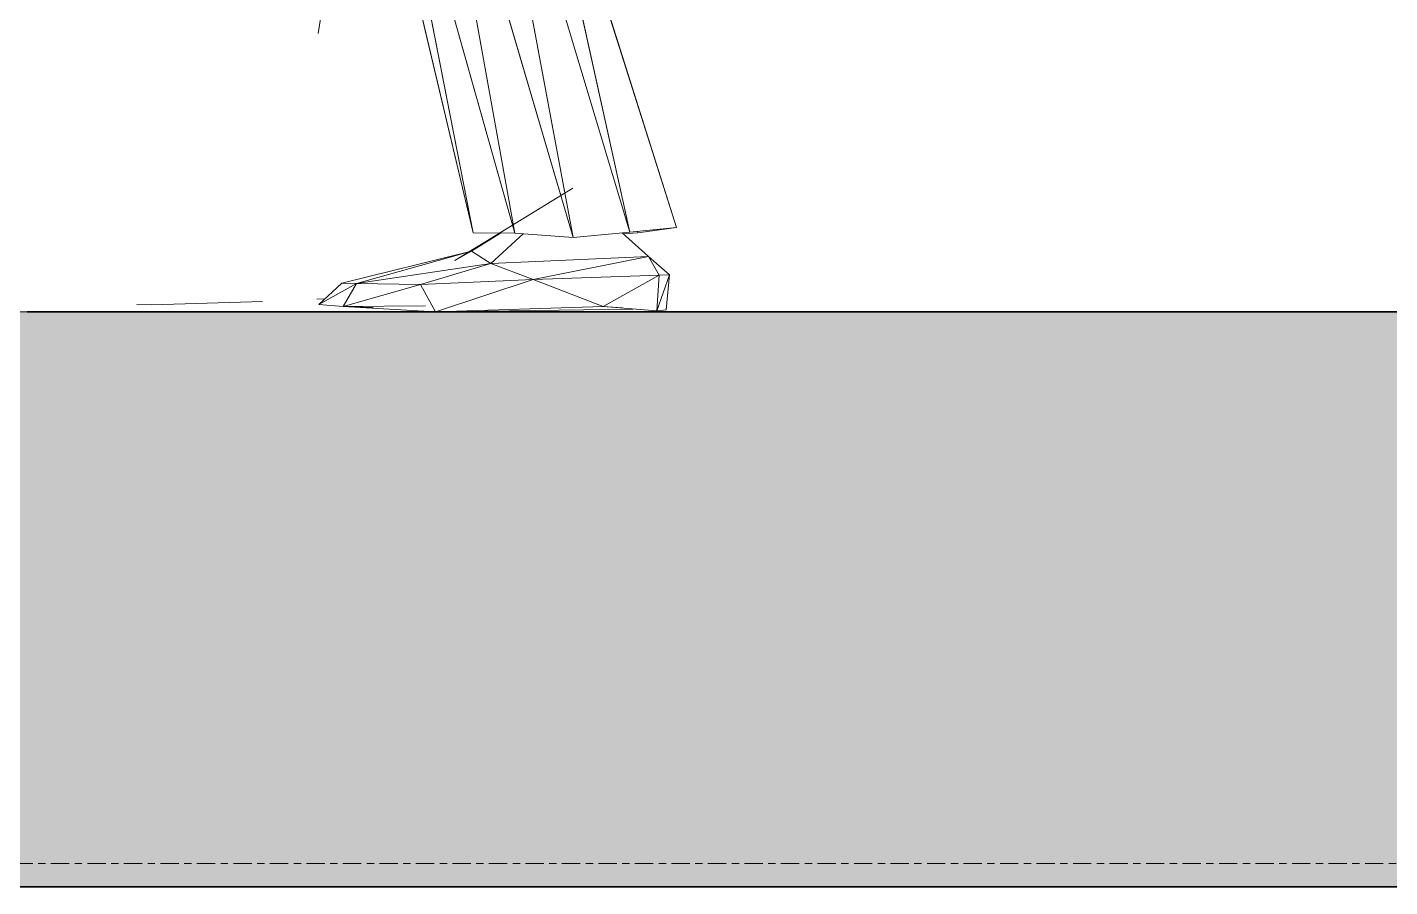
# Model space of a CAD drawing. Header units: centimetres. Extents: x 710 to 12582, y -437 to 1921.
# Drawn here: x 3290.3 to 3408.8, y 44 to 118.8 of the extents above; entities that cross this region are included whole.
import ezdxf

# ---------------------------------------------------------------- set-up
doc = ezdxf.new("R2010")
doc.units = ezdxf.units.CM
doc.linetypes.add('Centre', pattern=[3.175, 0.635, -0.475, 1.59, -0.475])
for name, color, linetype, lineweight in [('A-FLOR', 7, 'Continuous', 9), ('A-FLOR-LEVL', 7, 'Continuous', 9), ('A-FLOR-PATT', 7, 'Continuous', 35), ('A-GENM', 7, 'Continuous', 9)]:
    doc.layers.add(name, color=color, linetype=linetype, lineweight=lineweight)

# ---------------------------------------------------------------- blocks, each defined once
blk = doc.blocks.new('PQ_RVR_EST-01_ZZ_ZZ_MO_T_A_rvt-1-Sección 4')
at = {"layer": 'A-FLOR-PATT', "lineweight": 9, "true_color": 0x9a9a9a}
blk.add_hatch(color=253, dxfattribs=at).paths.add_polyline_path([(6813.97, 44), (6815.08, 44), (6815.08, 94), (3797.22, 94), (3797.22, 93.83), (3792.18, 93.83), (3792.18, 94), (3778.93, 94), (3778.93, 93.83), (3773.89, 93.83), (3773.89, 94), (3758.58, 94), (3758.58, 93.83), (3753.54, 93.83), (3753.54, 94), (3740.29, 94), (3740.29, 93.83), (3735.25, 93.83), (3735.25, 94), (1308.34, 94), (1308.34, 44), (6713.97, 44)])
at = {"layer": 'A-FLOR', "lineweight": 35}
for p, q in [((3506.53, 94), (3290.32, 94)), ((1308.34, 44), (6713.97, 44))]:
    blk.add_line(p, q, dxfattribs=at)
blk = doc.blocks.new('EQ-01-019 - EQ-01-019_dwg-1501469-Sección 4')
at = {"layer": 'A-GENM', "color": 1, "true_color": 0xff0000}
for p, q in [((3329.5, 144.93), (3337.8, 100.48)), ((3329.5, 144.93), (3342.74, 100.94)), ((3332.93, 145.22), (3346.79, 101.33)), ((3332.93, 145.22), (3342.74, 100.94)), ((3346.79, 101.33), (3332.93, 145.22)), ((3324.91, 144.34), (3337.8, 100.48)), ((3324.91, 144.34), (3332.74, 100.84)), ((3324.91, 144.34), (3337.8, 100.48)), ((3319.3, 142.31), (3329.1, 100.89)), ((3320.89, 142.81), (3329.1, 100.89)), ((3320.89, 142.81), (3332.74, 100.84)), ((3319.34, 142.15), (3315.63, 118.21)), ((3319.34, 142.15), (3315.63, 118.21)), ((3315.63, 118.21), (3319.34, 142.15)), ((3329.1, 100.89), (3332.74, 100.84)), ((3329.1, 100.89), (3332.74, 100.84)), ((3337.8, 100.48), (3332.74, 100.84)), ((3337.8, 100.48), (3342.74, 100.94)), ((3342.15, 100.8), (3343.44, 100.88)), ((3342.74, 100.94), (3346.79, 101.33)), ((3343.39, 101), (3343.44, 100.88)), ((3343.41, 101), (3343.44, 100.88)), ((3346.79, 101.33), (3343.44, 100.88))]:
    blk.add_line(p, q, dxfattribs=at)
at = {"layer": 'A-GENM', "color": 251, "true_color": 0x666666}
for p, q in [((3327.5, 98.48), (3337.77, 104.76)), ((3328.72, 99.23), (3331.38, 100.86)), ((3328.72, 99.23), (3331.38, 100.86)), ((3328.95, 99.29), (3331.47, 100.85)), ((3331.47, 100.85), (3328.95, 99.29)), ((3331.47, 100.85), (3328.95, 99.29)), ((3330.64, 98.22), (3333.44, 100.79)), ((3330.64, 98.22), (3333.44, 100.79)), ((3333.44, 100.79), (3330.64, 98.22)), ((3344.35, 98.82), (3342.07, 100.88)), ((3344.35, 98.82), (3342.07, 100.88)), ((3342.07, 100.88), (3344.35, 98.82)), ((3328.95, 99.29), (3317.69, 96.5)), ((3318.97, 96.46), (3328.95, 99.29)), ((3328.95, 99.29), (3318.97, 96.46)), ((3328.95, 99.29), (3327.5, 98.48)), ((3330.64, 98.22), (3328.95, 99.29)), ((3330.64, 98.22), (3344.35, 98.82)), ((3334.31, 96.83), (3344.35, 98.82)), ((3334.31, 96.83), (3344.35, 98.82)), ((3346.18, 97.23), (3344.35, 98.82)), ((3345.27, 97.2), (3344.35, 98.82)), ((3330.64, 98.22), (3318.97, 96.46)), ((3330.64, 98.22), (3324.51, 96.39)), ((3334.31, 96.83), (3330.64, 98.22)), ((3345.27, 97.2), (3334.31, 96.83)), ((3345.27, 97.2), (3334.31, 96.83)), ((3345.27, 97.2), (3340.41, 94.47)), ((3346.18, 97.23), (3345.08, 94.08)), ((3345.08, 94.08), (3345.27, 97.2)), ((3345.08, 94.08), (3345.27, 97.2)), ((3346.18, 97.23), (3345.27, 97.2)), ((3346.18, 97.23), (3345.27, 97.2)), ((3345.88, 94.17), (3346.18, 97.23)), ((3346.18, 97.23), (3345.88, 94.17)), ((3317.69, 96.5), (3315.67, 94.64)), ((3318.97, 96.46), (3315.67, 94.64)), ((3318.97, 96.46), (3317.69, 96.5)), ((3318.97, 96.46), (3317.79, 94.46)), ((3324.51, 96.39), (3317.79, 94.46)), ((3318.97, 96.46), (3324.51, 96.39)), ((3334.31, 96.83), (3324.51, 96.39)), ((3334.31, 96.83), (3324.51, 96.39)), ((3324.51, 96.39), (3325.83, 94)), ((3334.31, 96.83), (3325.83, 94)), ((3334.31, 96.83), (3340.41, 94.47)), ((3340.41, 94.47), (3334.31, 96.83)), ((3334.31, 96.83), (3340.41, 94.47)), ((3301.15, 94.61), (3310.79, 94.89)), ((3316.19, 95.13), (3315.5, 95.1)), ((3301.15, 94.61), (3299.84, 94.65)), ((3315.67, 94.64), (3317.79, 94.46)), ((3324.95, 94.54), (3317.79, 94.46)), ((3325.83, 94), (3317.79, 94.46)), ((3317.79, 94.46), (3320.4, 94.39)), ((3325.83, 94), (3317.79, 94.46)), ((3340.41, 94.47), (3325.83, 94)), ((3343.01, 94.25), (3325.83, 94)), ((3345.08, 94.08), (3340.41, 94.47)), ((3340.41, 94.47), (3342.08, 94.35)), ((3345.08, 94.08), (3340.41, 94.47)), ((3345.88, 94.17), (3345.08, 94.08)), ((3345.08, 94.08), (3345.88, 94.17))]:
    blk.add_line(p, q, dxfattribs=at)
at = {"layer": 'A-GENM', "color": 1, "true_color": 0xff0000, "flags": 128}
blk.add_lwpolyline([(3346.79, 101.33), (3342.74, 100.94), (3337.8, 100.48), (3329.5, 144.93), (3324.91, 144.34), (3329.1, 148.25), (3329.5, 144.93), (3324.91, 144.34), (3337.8, 100.48), (3329.5, 144.93), (3342.74, 100.94), (3332.93, 145.22)], close=True, dxfattribs=at)
for points in [[(3337.8, 100.48), (3332.74, 100.84), (3324.91, 144.34), (3332.74, 100.84), (3320.89, 142.81), (3319.3, 142.31), (3319.66, 145.98), (3320.89, 142.81), (3319.3, 142.31), (3329.1, 100.89), (3320.89, 142.81)], [(3332.93, 145.22), (3342.74, 100.94), (3329.5, 144.93)], [(3332.74, 100.84), (3320.89, 142.81), (3329.1, 100.89), (3319.3, 142.31)], [(3342.15, 100.8), (3343.44, 100.88), (3346.79, 101.33)], [(3343.41, 101), (3343.44, 100.88), (3343.39, 101)], [(3343.41, 101), (3343.44, 100.88), (3343.39, 101)]]:
    blk.add_lwpolyline(points, dxfattribs=at)
at = {"layer": 'A-GENM', "color": 251, "true_color": 0x666666, "flags": 128}
for points in [[(3318.97, 96.46), (3317.69, 96.5), (3328.95, 99.29), (3317.69, 96.5)], [(3328.95, 99.29), (3330.64, 98.22), (3324.51, 96.39), (3317.79, 94.46), (3318.97, 96.46)], [(3330.64, 98.22), (3318.97, 96.46), (3328.95, 99.29), (3330.64, 98.22), (3324.51, 96.39), (3318.97, 96.46), (3330.64, 98.22), (3344.35, 98.82), (3346.18, 97.23), (3345.27, 97.2)], [(3345.27, 97.2), (3345.08, 94.08), (3346.18, 97.23), (3344.35, 98.82), (3330.64, 98.22)], [(3330.64, 98.22), (3334.31, 96.83), (3344.35, 98.82)], [(3345.27, 97.2), (3344.35, 98.82), (3345.27, 97.2), (3334.31, 96.83)], [(3343.01, 94.25), (3325.83, 94), (3324.51, 96.39), (3334.31, 96.83), (3330.64, 98.22)], [(3340.41, 94.47), (3345.27, 97.2), (3340.41, 94.47), (3345.08, 94.08)], [(3318.97, 96.46), (3315.67, 94.64), (3317.69, 96.5), (3318.97, 96.46)], [(3317.79, 94.46), (3315.67, 94.64), (3317.69, 96.5)], [(3318.97, 96.46), (3315.67, 94.64), (3317.79, 94.46), (3325.83, 94)], [(3318.97, 96.46), (3324.51, 96.39), (3317.79, 94.46), (3318.97, 96.46)], [(3324.51, 96.39), (3325.83, 94), (3334.31, 96.83), (3325.83, 94), (3340.41, 94.47)], [(3343.01, 94.25), (3325.83, 94), (3340.41, 94.47)]]:
    blk.add_lwpolyline(points, dxfattribs=at)
blk.add_lwpolyline([(3345.88, 94.17), (3346.18, 97.23), (3345.08, 94.08)], close=True, dxfattribs=at)
blk = doc.blocks.new('EQ-01-019 - EQ-01-019-1501477-Sección 4')
blk.add_blockref('EQ-01-019 - EQ-01-019_dwg-1501469-Sección 4', (0, 0))
blk = doc.blocks.new('PQ_RVR_MEP-01_ZZ_ZZ_MO_T_A_rvt-1-Sección 4')
at = {"layer": 'A-GENM', "lineweight": 9}
blk.add_blockref('EQ-01-019 - EQ-01-019-1501477-Sección 4', (0, 0), dxfattribs=at)

msp = doc.modelspace()

# ---------------------------------------------------------------- hatches: boundary and pattern name
at = {"layer": 'A-FLOR-PATT', "lineweight": 9, "true_color": 0x9a9a9a}
msp.add_hatch(color=253, dxfattribs=at).paths.add_polyline_path([(1310.739, 44), (6813.968, 44), (6813.968, 94), (3797.22, 94), (3797.22, 93.832), (3792.18, 93.832), (3792.18, 94), (3778.93, 94), (3778.93, 93.832), (3773.89, 93.832), (3773.89, 94), (3758.58, 94), (3758.58, 93.832), (3753.54, 93.832), (3753.54, 94), (3740.29, 94), (3740.29, 93.832), (3735.25, 93.832), (3735.25, 94), (2573.487, 94), (2573.487, 85.116), (2569.487, 85.116), (2569.487, 94), (1310.739, 94)])

# ---------------------------------------------------------------- linework, layer by layer
at = {"layer": 'A-FLOR', "lineweight": 35}
for p, q in [((3506.531, 94), (3290.318, 94)), ((1310.739, 44), (6813.968, 44))]:
    msp.add_line(p, q, dxfattribs=at)
at = {"layer": 'A-FLOR-LEVL', "color": 253, "linetype": 'Centre', "true_color": 0xaaaaaa}
for p, q in [((709.994, 94), (7177.566, 94)), ((709.994, 46.025), (7304.566, 46.025))]:
    msp.add_line(p, q, dxfattribs=at)

# ---------------------------------------------------------------- block references
at = {"lineweight": 5}
for name in ['PQ_RVR_EST-01_ZZ_ZZ_MO_T_A_rvt-1-Sección 4', 'PQ_RVR_MEP-01_ZZ_ZZ_MO_T_A_rvt-1-Sección 4']:
    msp.add_blockref(name, (0, 0), dxfattribs=at)

doc.saveas('drawing.dxf')
